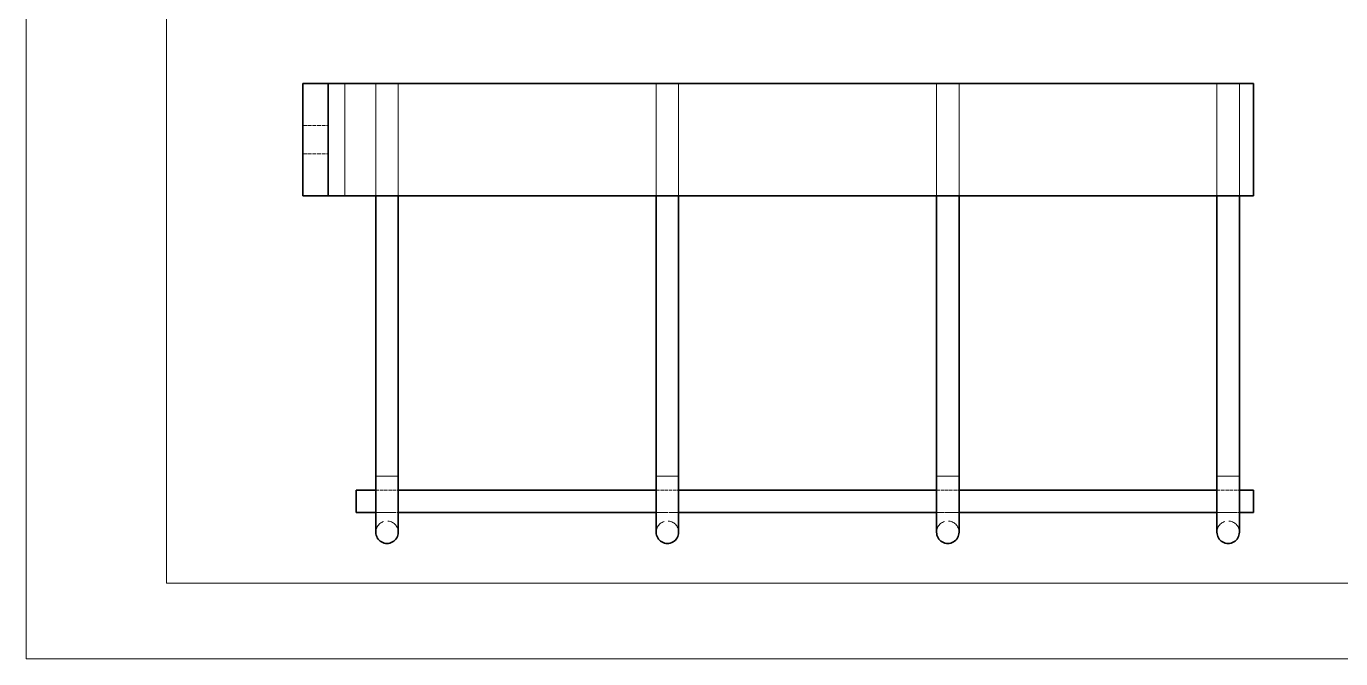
# Model space of a CAD drawing. Header units: millimetres. Extents: x -51813 to 38145, y -10860 to 38732.
# Drawn here: x -50486.1 to -50017.3, y 37794.5 to 38020.1 of the extents above; entities that cross this region are included whole.
import ezdxf

# ---------------------------------------------------------------- set-up
doc = ezdxf.new("R2010")
doc.units = ezdxf.units.MM
doc.header["$LTSCALE"] = 0.5
doc.linetypes.add('DASHED', pattern=[15, 12, -3])
doc.layers.add('图框', color=7, linetype='Continuous', lineweight=18)
doc.layers.add('打印', color=7, linetype='Continuous', lineweight=15, plot=False)
doc.layers.add('打印-禁用', color=7, linetype='Continuous', lineweight=15, plot=False)

# ---------------------------------------------------------------- blocks, each defined once
blk = doc.blocks.new('GZDEH零件A3图框V01版')
at = {"layer": '图框', "linetype": 'Continuous'}
for p, q in [((2882.49, -1554.46), (2882.49, -1832.96)), ((2882.49, -1832.96), (3272.49, -1832.96))]:
    blk.add_line(p, q, dxfattribs=at)
at = {"layer": '打印-禁用', "linetype": 'Continuous'}
for p, q in [((2857.49, -1549.46), (2857.49, -1846.46)), ((2857.49, -1846.46), (3277.49, -1846.46))]:
    blk.add_line(p, q, dxfattribs=at)
blk = doc.blocks.new('DEH A3')
at = {"layer": '图框'}
blk.add_blockref('GZDEH零件A3图框V01版', (-2857.49, 1846.46), dxfattribs=at)

msp = doc.modelspace()

# ---------------------------------------------------------------- linework, layer by layer
at = {"color": 7, "lineweight": 35}
for p, q in [((-50387.418, 37959.63), (-50387.418, 37999.63)), ((-50378.418, 37959.63), (-50378.418, 37999.63)), ((-50372.418, 37999.63), (-50048.418, 37999.63)), ((-50048.418, 37959.63), (-50048.418, 37999.63)), ((-50372.418, 37959.63), (-50048.418, 37959.63)), ((-50361.418, 37859.63), (-50361.418, 37959.63)), ((-50361.418, 37959.63), (-50361.418, 37859.63)), ((-50353.418, 37859.63), (-50353.418, 37959.63)), ((-50261.418, 37859.63), (-50261.418, 37959.63)), ((-50261.418, 37959.63), (-50261.418, 37859.63)), ((-50253.418, 37859.63), (-50253.418, 37959.63)), ((-50161.418, 37859.63), (-50161.418, 37959.63)), ((-50161.418, 37959.63), (-50161.418, 37859.63)), ((-50153.418, 37859.63), (-50153.418, 37959.63)), ((-50061.418, 37859.63), (-50061.418, 37959.63)), ((-50061.418, 37959.63), (-50061.418, 37859.63)), ((-50053.418, 37859.63), (-50053.418, 37959.63)), ((-50361.418, 37839.63), (-50361.418, 37859.63)), ((-50353.418, 37839.63), (-50353.418, 37859.63)), ((-50261.418, 37839.63), (-50261.418, 37859.63)), ((-50253.418, 37839.63), (-50253.418, 37859.63)), ((-50161.418, 37839.63), (-50161.418, 37859.63)), ((-50153.418, 37839.63), (-50153.418, 37859.63)), ((-50061.418, 37839.63), (-50061.418, 37859.63)), ((-50053.418, 37839.63), (-50053.418, 37859.63)), ((-50353.418, 37854.63), (-50261.418, 37854.63)), ((-50353.418, 37854.63), (-50261.418, 37854.63)), ((-50253.418, 37854.63), (-50161.418, 37854.63)), ((-50253.418, 37854.63), (-50161.418, 37854.63)), ((-50153.418, 37854.63), (-50061.418, 37854.63)), ((-50153.418, 37854.63), (-50061.418, 37854.63)), ((-50353.418, 37846.63), (-50261.418, 37846.63)), ((-50253.418, 37846.63), (-50161.418, 37846.63)), ((-50153.418, 37846.63), (-50061.418, 37846.63))]:
    msp.add_line(p, q, dxfattribs=at)
at = {"color": 7, "lineweight": 35, "ltscale": 0.225}
for p, q in [((-50378.418, 37999.63), (-50387.418, 37999.63)), ((-50387.418, 37959.63), (-50378.418, 37959.63))]:
    msp.add_line(p, q, dxfattribs=at)
at = {"color": 7, "lineweight": 35, "ltscale": 0.15}
for p, q in [((-50372.418, 37999.63), (-50378.418, 37999.63)), ((-50372.418, 37959.63), (-50378.418, 37959.63))]:
    msp.add_line(p, q, dxfattribs=at)
at = {"color": 7, "lineweight": 13}
msp.add_line((-50372.418, 37959.63), (-50372.418, 37999.63), dxfattribs=at)
at = {"color": 1, "linetype": 'DASHED', "lineweight": 13}
for p, q in [((-50372.418, 37999.63), (-50372.418, 37959.63)), ((-50372.418, 37999.63), (-50372.418, 37959.63)), ((-50372.418, 37959.63), (-50372.418, 37999.63)), ((-50361.418, 37959.63), (-50361.418, 37999.63)), ((-50361.418, 37999.63), (-50361.418, 37959.63)), ((-50353.418, 37999.63), (-50353.418, 37859.63)), ((-50353.418, 37959.63), (-50353.418, 37999.63)), ((-50261.418, 37959.63), (-50261.418, 37999.63)), ((-50261.418, 37999.63), (-50261.418, 37959.63)), ((-50253.418, 37999.63), (-50253.418, 37859.63)), ((-50253.418, 37959.63), (-50253.418, 37999.63)), ((-50161.418, 37959.63), (-50161.418, 37999.63)), ((-50161.418, 37999.63), (-50161.418, 37959.63)), ((-50153.418, 37999.63), (-50153.418, 37859.63)), ((-50153.418, 37959.63), (-50153.418, 37999.63)), ((-50061.418, 37959.63), (-50061.418, 37999.63)), ((-50061.418, 37999.63), (-50061.418, 37959.63)), ((-50053.418, 37999.63), (-50053.418, 37859.63)), ((-50053.418, 37959.63), (-50053.418, 37999.63)), ((-50353.418, 37859.63), (-50353.418, 37839.63)), ((-50253.418, 37859.63), (-50253.418, 37839.63)), ((-50153.418, 37859.63), (-50153.418, 37839.63)), ((-50053.418, 37859.63), (-50053.418, 37839.63)), ((-50368.418, 37846.63), (-50048.418, 37846.63))]:
    msp.add_line(p, q, dxfattribs=at)
at = {"color": 1, "linetype": 'DASHED', "lineweight": 13, "ltscale": 0.2}
for p, q in [((-50361.418, 37999.63), (-50353.418, 37999.63)), ((-50261.418, 37999.63), (-50253.418, 37999.63)), ((-50161.418, 37999.63), (-50153.418, 37999.63)), ((-50061.418, 37999.63), (-50053.418, 37999.63)), ((-50361.418, 37854.63), (-50353.418, 37854.63)), ((-50361.418, 37854.63), (-50353.418, 37854.63)), ((-50361.418, 37854.63), (-50361.418, 37846.63)), ((-50261.418, 37854.63), (-50253.418, 37854.63)), ((-50261.418, 37854.63), (-50253.418, 37854.63)), ((-50261.418, 37854.63), (-50261.418, 37846.63)), ((-50161.418, 37854.63), (-50153.418, 37854.63)), ((-50161.418, 37854.63), (-50153.418, 37854.63)), ((-50161.418, 37854.63), (-50161.418, 37846.63)), ((-50061.418, 37854.63), (-50061.418, 37846.63)), ((-50061.418, 37854.63), (-50053.418, 37854.63)), ((-50061.418, 37854.63), (-50053.418, 37854.63)), ((-50361.418, 37846.63), (-50353.418, 37846.63)), ((-50261.418, 37846.63), (-50253.418, 37846.63)), ((-50161.418, 37846.63), (-50153.418, 37846.63)), ((-50061.418, 37846.63), (-50053.418, 37846.63))]:
    msp.add_line(p, q, dxfattribs=at)
at = {"color": 1, "linetype": 'DASHED', "lineweight": 13, "ltscale": 0.225}
for p, q in [((-50387.418, 37984.63), (-50378.418, 37984.63)), ((-50387.418, 37984.63), (-50378.418, 37984.63)), ((-50387.418, 37974.63), (-50378.418, 37974.63)), ((-50387.418, 37974.63), (-50378.418, 37974.63))]:
    msp.add_line(p, q, dxfattribs=at)
at = {"color": 1, "linetype": 'DASHED', "lineweight": 13, "ltscale": 0.1}
for p, q in [((-50357.418, 37859.63), (-50361.418, 37859.63)), ((-50357.418, 37859.63), (-50361.418, 37859.63)), ((-50361.418, 37859.63), (-50357.418, 37859.63)), ((-50353.418, 37859.63), (-50357.418, 37859.63)), ((-50353.418, 37859.63), (-50357.418, 37859.63)), ((-50357.418, 37859.63), (-50353.418, 37859.63)), ((-50257.418, 37859.63), (-50261.418, 37859.63)), ((-50257.418, 37859.63), (-50261.418, 37859.63)), ((-50261.418, 37859.63), (-50257.418, 37859.63)), ((-50253.418, 37859.63), (-50257.418, 37859.63)), ((-50253.418, 37859.63), (-50257.418, 37859.63)), ((-50257.418, 37859.63), (-50253.418, 37859.63)), ((-50157.418, 37859.63), (-50161.418, 37859.63)), ((-50157.418, 37859.63), (-50161.418, 37859.63)), ((-50161.418, 37859.63), (-50157.418, 37859.63)), ((-50153.418, 37859.63), (-50157.418, 37859.63)), ((-50153.418, 37859.63), (-50157.418, 37859.63)), ((-50157.418, 37859.63), (-50153.418, 37859.63)), ((-50057.418, 37859.63), (-50061.418, 37859.63)), ((-50057.418, 37859.63), (-50061.418, 37859.63)), ((-50061.418, 37859.63), (-50057.418, 37859.63)), ((-50053.418, 37859.63), (-50057.418, 37859.63)), ((-50053.418, 37859.63), (-50057.418, 37859.63)), ((-50057.418, 37859.63), (-50053.418, 37859.63))]:
    msp.add_line(p, q, dxfattribs=at)
at = {"color": 7, "lineweight": 13, "ltscale": 0.1}
for p, q in [((-50361.418, 37859.63), (-50357.418, 37859.63)), ((-50357.418, 37859.63), (-50353.418, 37859.63)), ((-50261.418, 37859.63), (-50257.418, 37859.63)), ((-50257.418, 37859.63), (-50253.418, 37859.63)), ((-50161.418, 37859.63), (-50157.418, 37859.63)), ((-50157.418, 37859.63), (-50153.418, 37859.63)), ((-50061.418, 37859.63), (-50057.418, 37859.63)), ((-50057.418, 37859.63), (-50053.418, 37859.63))]:
    msp.add_line(p, q, dxfattribs=at)
at = {"color": 7, "lineweight": 35, "ltscale": 0.125}
for p, q in [((-50361.418, 37859.63), (-50361.418, 37854.63)), ((-50261.418, 37859.63), (-50261.418, 37854.63)), ((-50161.418, 37859.63), (-50161.418, 37854.63)), ((-50061.418, 37859.63), (-50061.418, 37854.63))]:
    msp.add_line(p, q, dxfattribs=at)
at = {"color": 7, "lineweight": 35, "ltscale": 0.1}
for p, q in [((-50368.418, 37850.63), (-50368.418, 37854.63)), ((-50368.418, 37846.63), (-50368.418, 37850.63)), ((-50048.418, 37854.63), (-50048.418, 37850.63)), ((-50048.418, 37850.63), (-50048.418, 37846.63))]:
    msp.add_line(p, q, dxfattribs=at)
at = {"color": 7, "lineweight": 35, "ltscale": 0.175006}
for p, q in [((-50368.418, 37854.63), (-50361.418, 37854.63)), ((-50368.418, 37854.63), (-50361.418, 37854.63)), ((-50368.418, 37846.63), (-50361.418, 37846.63)), ((-50061.418, 37846.63), (-50061.418, 37839.63))]:
    msp.add_line(p, q, dxfattribs=at)
at = {"color": 7, "lineweight": 35, "ltscale": 0.124994}
for p, q in [((-50053.418, 37854.63), (-50048.418, 37854.63)), ((-50053.418, 37854.63), (-50048.418, 37854.63)), ((-50053.418, 37846.63), (-50048.418, 37846.63))]:
    msp.add_line(p, q, dxfattribs=at)
at = {"color": 7, "lineweight": 35, "ltscale": 0.175}
for p, q in [((-50361.418, 37846.63), (-50361.418, 37839.63)), ((-50261.418, 37846.63), (-50261.418, 37839.63)), ((-50161.418, 37846.63), (-50161.418, 37839.63))]:
    msp.add_line(p, q, dxfattribs=at)
at = {"color": 1, "linetype": 'DASHED', "lineweight": 13}
for centre in [(-50357.418, 37839.63), (-50257.418, 37839.63), (-50157.418, 37839.63), (-50057.418, 37839.63)]:
    msp.add_arc(centre, 4, 0, 179.99999, dxfattribs=at)
at = {"color": 7, "lineweight": 35}
for centre in [(-50357.418, 37839.63), (-50257.418, 37839.63), (-50157.418, 37839.63), (-50057.418, 37839.63)]:
    msp.add_arc(centre, 4, 179.99999, 0, dxfattribs=at)
at = {"layer": '打印'}
msp.add_lwpolyline([(-50486.076, 38388.515), (-49646.076, 38388.515), (-49646.076, 37794.515), (-50486.076, 37794.515)], close=True, dxfattribs=at)

# ---------------------------------------------------------------- block references
at = {"layer": '图框', "xscale": 2, "yscale": 2, "zscale": 2}
msp.add_blockref('DEH A3', (-50486.076, 37794.515), dxfattribs=at)

doc.saveas('drawing.dxf')
